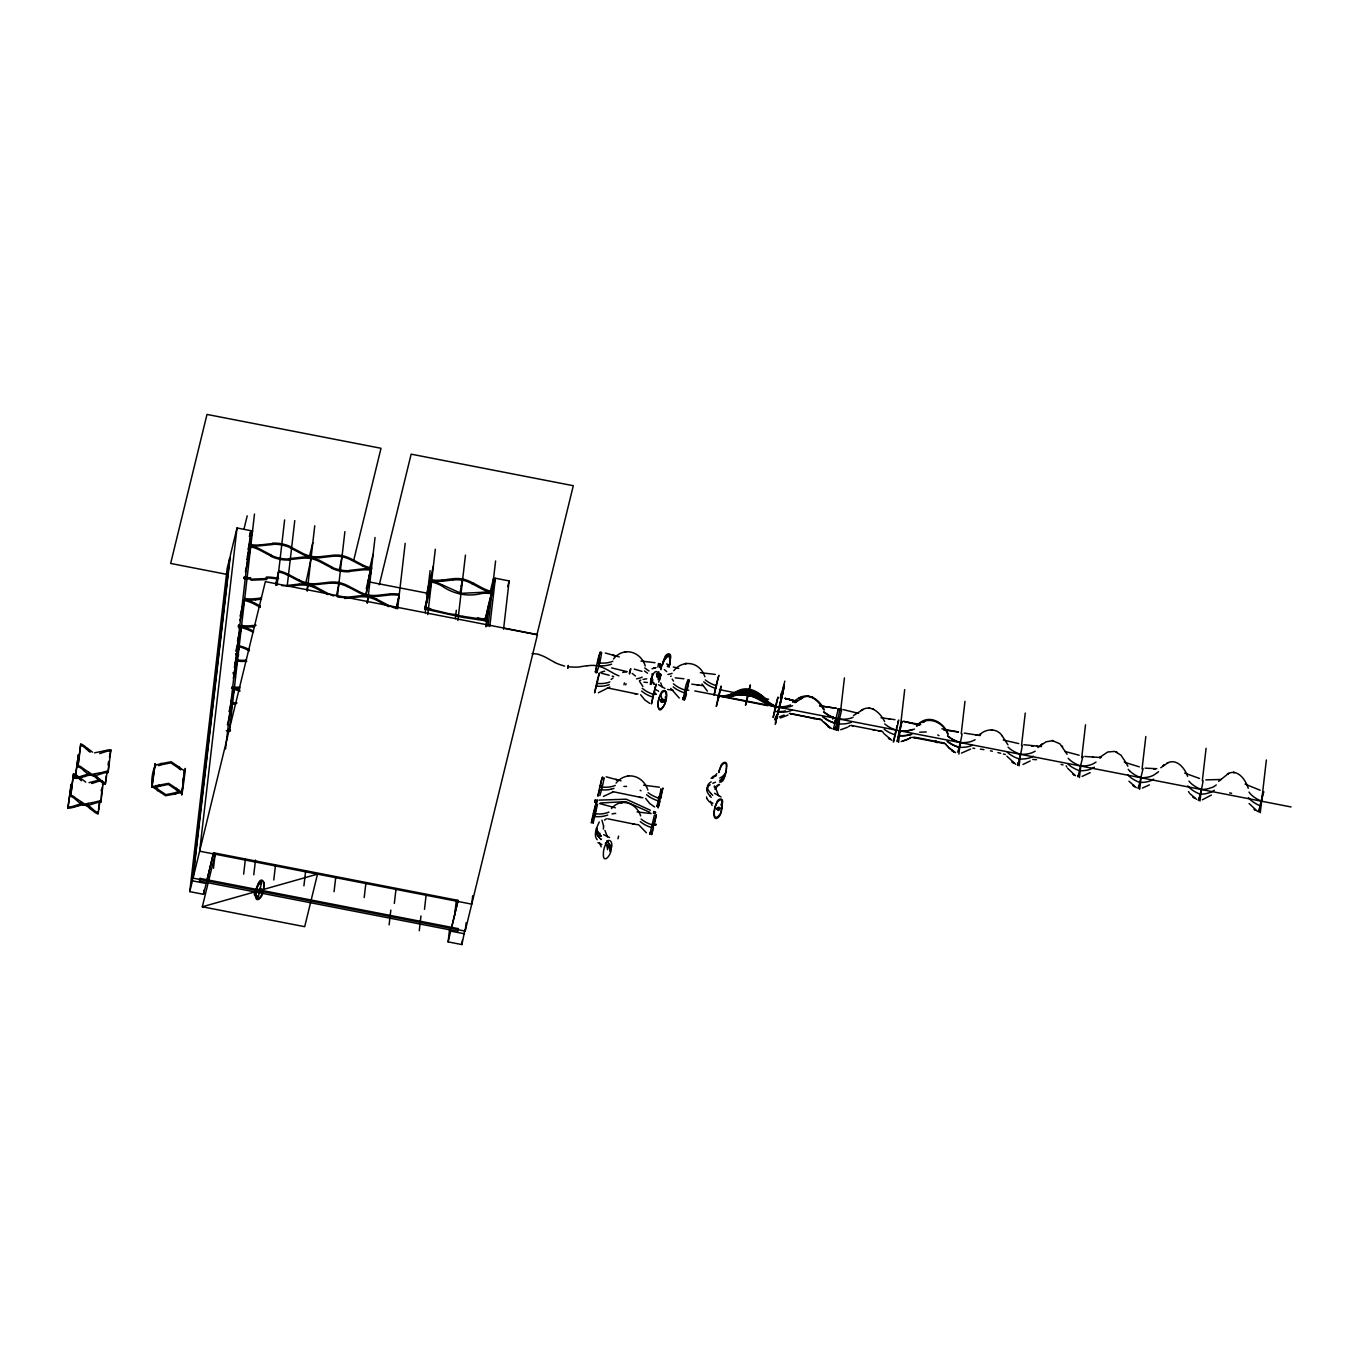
<?xml version="1.0" encoding="UTF-8"?>
<svg xmlns="http://www.w3.org/2000/svg" width="1359" height="1359" viewBox="0 0 1359 1359"><rect width="100%" height="100%" fill="white"/><g stroke="black" fill="none" stroke-linecap="round" stroke-linejoin="round"><path stroke-width="1.5" d="M650.757 681.403L650.91 680.112A16.478 10.125 13.7 0 1 652.031 677.937M651.403 678.702L651.556 677.411A16.478 10.125 13.7 0 1 652.813 675.1M706.884 789.919L707.037 788.628M707.529 787.218L707.682 785.927M567.807 668.152L568.3 665.451L567.994 666.674A41.059 25.209 13.7 0 0 578.373 667.065L586.918 665.723M594.851 802.337L595.378 799.67L594.885 802.371M595.225 814.67L595.548 813.311M596.567 802.676L597.094 800.009M597.128 800.077L596.635 802.608M601.748 787.914L602.156 786.131M653.475 813.395L653.9 811.425L653.509 813.395M959.59 744.63L960.184 741.708M718.775 696.369C717.756 700.666 719.777 692.054 718.69 695.995L767.801 705.678M719.081 694.653L718.86 695.978A44.983 27.622 13.7 0 0 729.681 696.504C743.203 692.784 757.167 696.08 768.531 703.996M747.552 696.793L748.197 693.888L747.569 696.742L747.875 695.74M775.649 707.376C774.63 710.961 776.159 704.998 775.717 706.799M748.028 694.976L748.18 693.922L747.977 695.383M748.113 694.5L748.265 693.566L748.062 694.806M263.595 887.053C265.956 880.292 259.467 878.95 257.853 885.338A33.975 26.721 6.6 0 0 255.662 894.324M665.961 697.456C668.798 690.508 662.462 687.45 660.338 694.67A33.958 26.721 6.6 0 0 658.147 703.639C657.518 715.038 666.454 705.219 665.74 699.002A22.542 13.845 13.7 0 0 665.247 696.929M666.216 694.245C668.509 699.783 658.724 719.081 658.028 704.726A33.958 26.721 6.6 0 1 658.622 700.14A33.958 26.721 6.6 0 1 660.219 695.74C660.78 693.09 665.757 688.35 666.046 693.668M670.463 657.62L670.072 661.901A39.462 31.053 6.6 0 1 669.07 667.235M722.088 805.972L722.342 802.761M726.318 769.347L726.589 766.136M101.262 790.972L101.262 789.8M101.076 798.82L100.855 802.405L103.301 782.461M182.412 787.744C179.167 816.283 188.408 750.627 184.161 773.271M101.195 797.121L102.214 787.048M775.853 706L775.581 706.867M833.407 729.222L838.299 708.837L841.748 709.5L836.855 729.902L833.39 729.137L833.577 727.999M1143.106 768.447L1138.247 788.543L1138.604 786.351M718.605 696.386L718.52 697.609L718.673 695.961M775.36 707.75L775.87 705.525L775.615 706.731M108.992 761.278L108.091 772.676L110.843 750.066L109.467 757.32M182.802 783.039L183.431 777.654M108.414 762.195L108.108 764.879M775.259 708.464L775.411 707.716M598.979 655.633C606.726 638.645 593.187 690.797 596.431 666.182M596.975 672.399L597.314 670.463M656.057 694.364L654.342 694.041L654.681 692.088M673.215 686.907L675.576 688.673A22.593 13.879 13.7 0 0 684.375 692.767L686.329 693.158C686.873 695.774 683.05 703.503 683.101 697.626M684.477 699.902L685.344 695.468M98.409 811.034L98.086 813.718L100.056 800.689M98.561 809.675L99.496 801.606M106.274 775.921L105.339 784.007L107.31 770.978M189.767 891.623L227.174 568.402L229.807 557.615L192.4 880.836L189.767 891.623L203.544 894.307L206.177 883.52L192.4 880.836M193.063 878.135L265.345 581.635L537.468 634.585L465.169 931.102L193.063 878.135L230.452 554.931L237.027 527.971L250.803 530.656L225.543 748.928M237.027 527.971L199.637 851.193L471.743 904.143L472.711 895.751M203.544 894.307L204.037 890.111M213.533 852.789L206.84 880.819L213.533 852.789L458.085 900.388L451.392 928.418L458.085 900.388M213.499 868.265L215.215 853.503M229.365 731.21L254.49 514.059M243.652 874.126L245.35 859.364M277.066 585.27L284.626 519.919M253.776 874.805L255.492 860.043M287.208 585.95L294.767 520.599M273.788 879.986L275.486 865.241M307.202 591.148L314.761 525.78M303.923 885.864L305.622 871.102M337.593 594.902L344.897 531.641M334.059 891.725L335.775 876.963M367.474 602.869L375.05 537.518M364.195 897.586L365.911 882.823M397.626 608.73L405.186 543.379M431.822 579.563A47.463 2.854 -79 0 0 425.214 606.624L424.942 609.053L453.872 615.423A13.607 8.358 13.7 0 1 456.131 615.848L456.641 616.001M389.116 924.85L390.831 910.088M425.231 612.807L430.107 570.627M394.331 903.446L396.047 888.701M427.762 614.608L435.322 549.24M419.268 930.711L420.967 915.949M455.367 618.668L456.335 610.242M424.484 909.324L426.182 894.562M457.898 620.468L465.457 555.101M464.999 929.59L461.89 944.573L448.113 941.889L449.557 929.301M492.094 591.301A47.463 2.854 -79 0 0 485.503 618.362L485.231 620.774L462.417 617.275A45.391 27.876 13.7 0 1 461.465 617.088L457.185 616.137M485.944 626.788L488.136 607.898M486.369 626.193L488.781 605.197M454.619 915.185L456.318 900.422M488.034 626.329L495.593 560.978M489.784 626.516L495.356 578.238L509.132 580.922L503.56 629.2M461.89 944.573L462.366 940.377M465.169 931.102L466.137 922.693M612.858 661.204L612.45 661.374A30.476 18.72 13.7 0 1 610.633 662.02L609.07 662.445A22.542 13.845 13.7 0 1 599.489 662.971L597.756 662.631L600.049 652.184M657.909 667.133L658.469 663.77M658.028 679.551L659.879 673.486M659.625 667.473L660.287 663.871L659.811 665.315M659.761 679.891L660.865 674.489L657.62 675.321A27.231 16.733 13.7 0 0 656.975 675.95M664.959 702.79L665.095 701.703A22.542 13.845 13.7 0 0 664.534 699.46M669.036 666.573A22.542 13.845 13.7 0 0 669.206 666.148L669.324 665.078M665.621 700.089L665.74 699.002M669.987 662.377L669.206 666.148M684.698 692.495C685.836 680.638 691.34 673.249 686.991 690.474L685.038 690.066A22.593 13.879 13.7 0 1 676.238 685.972L673.418 683.815M720.916 804.307A22.542 13.845 13.7 0 1 721.867 807.535L721.748 808.605L722.207 804.902M726.114 770.893C725.162 774.188 724.16 783.141 719.523 782.037M775.751 723.022L776.414 717.399M776.906 718.299L777.348 714.562M778.061 713.577L778.486 709.84M779.2 708.871L779.641 705.117M780.355 704.149L781.442 694.789M781.51 699.426L782.597 690.083M782.665 694.721L783.735 685.361M838.316 730.649L839.726 718.469M840.677 710.349L844.432 677.886M898.605 742.371L904.703 689.608M958.876 754.109L960.286 741.929M961.221 733.809L964.975 701.346M1019.148 765.83L1020.558 753.667M1021.509 745.547L1025.264 713.067M1079.437 777.569L1080.847 765.389M1081.781 757.269L1085.535 724.806M1139.708 789.29L1141.118 777.127M1142.053 769.007L1145.824 736.527M1199.98 801.029L1201.39 788.849M1202.341 780.729L1206.096 748.265M1260.269 812.75L1266.367 759.987M839.624 718.248L838.962 721.119L839.403 719.574M653.832 825.491L654.053 824.233M714.426 786.114L714.29 787.235M599.268 821.974C596.941 826.867 593.051 835.343 597.196 839.709M610.955 848.933C614.064 842.58 608.56 835.887 605.553 844.585A33.958 26.721 6.6 0 0 603.362 853.571C602.733 864.97 611.652 855.134 610.955 848.933A22.542 13.845 13.7 0 0 607.864 842.393L606.777 841.051M670.327 659.744L669.851 663.447A22.542 13.845 13.7 0 1 667.881 666.556M726.453 768.277L725.978 771.98A22.542 13.845 13.7 0 1 721.544 777.059L719.726 778.061M718.996 695.179L718.724 695.791M652.116 825.049L652.388 824.267M836.855 729.902L837.212 727.694M839.25 718.401L838.605 721.221L838.843 719.54M837.84 718.401L837.297 720.899L837.399 719.624M658.86 797.138L658.775 797.529M102.571 784.721L102.757 783.667M599.744 795.508C599.965 796.714 605.18 775.309 603.872 778.061M658.3 806.906L658.147 807.926L659.998 801.198L658.283 800.859A22.542 13.845 13.7 0 1 649.245 796.68M660.644 797.784L660.61 797.988M833.203 717.161L832.778 719.132M655.633 825.27L655.955 824.047L655.701 824.947M688.707 690.049L688.656 690.372M957.568 752.122C957.789 753.396 962.444 734.404 961.968 733.758M1078.129 775.581L1077.976 776.821L1082.851 756.419L1082.308 757.965M600.389 786.08C600.933 782.733 599.506 789.392 600.355 786.215M775.53 717.11L775.055 720.134L776.125 715.955M593.832 812.971C594.393 809.183 593.187 816.368 593.679 812.852M568.13 666.793L567.841 668.067M593.407 821.329L593.068 823.282L597.569 804.086M650.231 832.388L649.891 834.341L654.392 815.145M656.754 805.649C655.989 811.102 662.207 785.621 660.712 789.12M899.471 731.329C900.66 726.402 898.537 736.119 899.692 731.312M776.94 715.972L776.584 718.164L778.231 712.099A22.542 13.845 13.7 0 0 787.795 711.555L789.375 711.148A30.476 18.72 13.7 0 0 791.193 710.502L792.212 710.094M835.496 727.371L835.139 729.562L836.787 723.498M1018.044 762.892C1015.886 772.252 1021.628 751.697 1022.24 745.496M1198.876 798.073C1196.718 807.433 1202.443 786.98 1203.072 780.678M658.486 805.972L659.676 800.468A33.975 2.038 -79 0 1 661.884 791.431L662.173 790.377M652.473 830.247L651.624 834.681L653.475 827.937L651.759 827.614A22.542 13.845 13.7 0 1 642.722 823.435L640.259 821.6M894.579 736.221C889.669 758.849 902.036 707.41 897.755 723.056M247.644 560.146L250.803 545.825M275.792 584.166L278.731 570.865A23.918 14.694 13.7 0 1 287.31 573.872M310.633 559.602L311.092 557.564M307.525 586.544L307.966 584.489M338.561 584.642L339.003 582.603M366.166 592.813L367.287 587.7M367.525 586.68L371.364 569.285A24.547 15.119 13.7 0 1 363.023 566.142M367.796 598.266L368.255 596.227M396.115 608.645L399.291 594.325M461.194 586.341L462.553 580.208A25.226 15.493 13.7 0 0 452.802 580.021M652.626 698.033L651.437 703.945L656.227 684.053L655.157 687.501M715.259 689.302L714.087 695.196L718.877 675.321L717.807 678.77M837.756 725.162L838.435 722.122A34.145 2.055 -79 0 1 839.183 718.877M1260.014 805.785L1258.808 812.002L1263.683 791.617L1262.562 795.236A34.145 2.055 -79 0 0 1261.882 797.903M629.608 674.03L630.729 668.628L629.642 672.076A33.958 2.038 -79 0 0 629.319 673.351M660.933 669.664L662.054 664.262L660.967 667.711A33.958 2.038 -79 0 0 660.661 668.917M594.257 817.388L594.596 815.825M685.666 694.007L686.023 692.444A33.958 2.038 -79 0 1 687.892 684.681M836.363 723.345L836.702 721.782A34.145 2.055 -79 0 1 837.076 720.168M894.918 734.743L895.258 733.181A34.145 2.055 -79 0 1 896.023 729.936M597.111 683.441L599.404 672.994L598.334 676.442A33.958 2.038 -79 0 0 597.264 680.621A33.958 2.038 -79 0 0 596.142 685.429L594.596 692.869L597.111 683.441A22.542 13.845 13.7 0 0 606.692 682.898L608.271 682.49A30.476 18.72 13.7 0 0 609.868 681.912M658.69 671.618L659.013 677.462A22.542 13.845 13.7 0 0 659.828 677.462M775.938 706.714L778.011 697.099L776.906 700.717A34.145 2.055 -79 0 0 774.715 709.721L773.135 717.501L775.938 706.714A24.547 15.068 13.7 0 0 786.046 706.272L787.71 705.882A32.548 19.977 13.7 0 0 789.426 705.338L790.53 704.93M837.925 718.792L840.015 709.16L839.692 709.976M624.444 682.881L623.968 684.834M626.057 683.628L625.752 684.885M243.924 529.314L247.202 515.842M249.393 536.431L250.803 530.656M248.068 549.308L252.536 530.995M240.492 616.323L241.528 612.111M242.14 609.596L244.603 599.489A28.947 17.786 13.7 0 1 255.135 603.277L260.384 606.08M237.978 640.955L239.014 636.522M239.235 635.689L241.494 626.414A28.947 17.786 13.7 0 1 251.993 630.44L253.589 631.255M235.022 663.141L239.235 645.814A26.959 16.563 13.7 0 1 249.343 649.602M233.272 678.226L237.502 660.899M231.03 701.94L234.309 688.469M227.395 724.721L232.559 703.554M202.321 906.776L317.496 874.126L304.688 926.685L202.321 906.776L215.13 854.199M309.325 556.969L312.808 542.717M260.028 882.161A51.115 31.393 13.7 0 1 260.096 882.806C258.159 886.306 249.224 896.091 258.261 897.178L261.489 883.061A53.392 32.786 13.7 0 0 261.404 882.399M353.646 560.571L381.013 448.283L206.993 414.427L170.656 563.441L226.596 574.33M369.614 568.708L373.079 554.455M367.643 584.472L371.398 569.081A24.547 15.034 13.7 0 0 362.717 568.911L349.382 570.389M379.297 584.795L411.148 454.161L573.294 485.707L536.958 634.721L503.696 628.249M426.403 594.681L433.368 566.176M431.669 580.803L425.078 607.966L447.4 613.334A33.669 20.674 13.7 0 0 452.938 614.285L454.059 614.387A8.528 5.232 13.7 0 1 456.199 614.778L457.287 615.117M490.157 592.167L493.64 577.915M495.356 578.238L485.35 619.704L462.807 616.323M507.722 586.697L509.132 580.922M448.113 941.889L450.729 931.102L464.506 933.786M617.954 838.792L618.6 836.108M659.098 677.394L659.761 674.71M721.867 807.535C722.58 813.735 713.645 823.571 714.273 812.172A33.958 26.721 6.6 0 1 716.482 803.118C717.603 797.971 724.279 796.986 722.224 803.848M780.593 697.677L781.68 692.75L780.27 697.88M780.949 696.997L784.822 681.114M775.411 722.784L784.381 684.885M775.225 724.398L784.041 687.841M684.613 692.835L682.762 699.562M596.499 667.728L595.293 672.076M720.066 689.659L721.187 686.04L720.202 690.95A49.536 2.99 -79 0 1 716.957 704.268L716.295 706.442L717.875 698.662A34.145 2.055 -79 0 1 720.083 689.574M746.584 701.669L745.513 705.287L746.448 700.378A49.536 2.99 -79 0 1 749.709 687.059L750.355 684.902L748.775 692.682A34.145 2.055 -79 0 1 746.567 701.754M658.062 677.597L659.149 674.149M659.794 677.937L660.865 674.489M688.198 683.475L689.285 680.027M95.453 773.934L94.383 775.564A9.207 7.237 6.6 0 1 92.922 775.564L90.56 775.14A9.207 7.237 6.6 0 1 89.218 774.596L88.471 772.167M88.267 803.424L87.146 805.275A9.207 7.237 6.6 0 1 85.685 805.292L83.324 804.851A9.207 7.237 6.6 0 1 81.965 804.307L81.234 802.048M155.792 785.434L155.724 787.184A20.708 16.291 6.6 0 0 159.784 786.114M246.964 559.517L248.629 553.555M248.986 552.23L250.837 545.605A24.547 15 13.5 0 0 259.433 545.859L272.819 544.5M310.752 558.668L311.109 557.343A24.547 15 13.5 0 0 319.705 557.598M307.627 585.593L308 584.285A24.547 15 13.5 0 0 316.596 584.523L329.982 583.164M367.626 582.552L371.398 569.081M367.898 597.331L368.272 596.006A24.547 15 13.5 0 0 376.868 596.261M654.375 694.041L654.766 692.835M780.915 699.324L781.459 697.779L779.386 707.393A22.542 13.845 13.7 0 0 788.95 706.833L790.53 706.425A30.476 18.72 13.7 0 0 792.348 705.78L792.552 705.712M837.739 710.383L838.248 708.837M662.428 789.443L662.903 787.999L660.661 798.497L658.928 798.158A22.542 13.845 13.7 0 1 649.908 793.996L648.107 792.688M716.346 804.273C716.906 801.623 721.884 796.884 722.173 802.184M711.08 778.435L713.169 776.363L716.431 775.666M714.8 789.154L719.081 784.33M716.839 773.679L712.626 778.418M1218.615 781.391L1228.587 773.407L1227.534 773.883M1211.345 795.083L1202.324 799.788M1160.773 767.733L1167.925 762.807M1099.482 757.558L1107.755 751.986L1114.788 751.408L1120.954 755.179L1126.033 762.739L1139.284 766.85M1037.953 747.484L1045.971 741.844L1053.293 740.553M1216.271 784.941L1214.487 786.232A22.627 13.896 13.7 0 1 1212.534 787.303L1207.862 788.798A27.282 16.75 13.7 0 1 1201.322 789.494A26.025 15.985 13.7 0 1 1193.44 785.298L1191.996 784.194A21.523 13.216 13.7 0 1 1189.737 782.037L1188.921 781.085M1163.797 765.185L1163.015 765.797L1163.984 765.049M978.82 735.355L980.807 733.877L979.941 734.506C986.294 728.322 997.506 728.033 1002.398 736.221M1157.341 772.608L1158.547 771.708M1156.849 772.999L1153.927 774.987A21.523 13.216 13.7 0 1 1151.294 776.21L1149.646 776.719A26.025 15.985 13.7 0 1 1141.033 777.756A24.938 15.306 13.7 0 1 1131.588 772.625L1129.975 771.199M1041.283 744.732L1042.166 744.086L1041.13 744.851M609.851 686.974L598.402 692.75M611.465 808.503C621.012 797.257 636.437 802.999 640.667 815.91M1214.3 790.275L1213.213 791.023A22.627 13.896 13.7 0 1 1211.396 792.025L1206.826 793.486A27.282 16.75 13.7 0 1 1200.167 794.217A26.025 15.985 13.7 0 1 1192.285 790.021L1190.841 788.916A21.523 13.216 13.7 0 1 1188.581 786.759L1187.851 785.91M918.701 724.109L917.495 724.976C928.061 713.458 943.435 721.595 948.208 734.234M613.453 658.979C623.628 646.289 640.752 651.471 645.27 666.012M611.091 679.449L612.994 678.09M673.741 670.717C683.356 658.877 700.276 662.19 704.862 676.765M616.069 783.107C626.227 770.57 643.249 775.377 647.886 790.14M795.066 702.552L802.676 697.813L800.927 698.679C810.61 691.901 820.343 701.431 824.369 709.874M1090.173 772.659L1082.104 776.397M853.452 715.581L862.948 709.551L861.215 710.4C870.881 703.622 880.615 713.152 884.641 721.612M970.564 749.064L961.492 753.107M1030.173 760.989L1022.953 764.488M612.909 792.042L603.396 796.408M604.5 820.072L606.386 818.798M1096.034 762.11L1093.366 763.707A21.268 13.063 13.7 0 1 1090.971 764.709L1089.205 765.219A25.362 15.578 13.7 0 1 1080.762 766.034M784.992 698.288L795.779 701.125L792.552 701.991L798.565 698.288M848.322 726.759L850.19 725.519M918.429 724.891L916.561 726.114C926.872 715.242 942.45 721.136 947.631 733.86M1153.655 779.166L1152.67 779.76A21.523 13.216 13.7 0 1 1150.139 780.932L1148.389 781.476A26.025 15.985 13.7 0 1 1139.895 782.478A24.938 15.306 13.7 0 1 1130.433 777.348L1128.819 775.904M1142.409 788.05L1149.425 784.89M909.273 738.311L910.564 737.461M1094.386 767.172L1092.109 768.481A21.268 13.063 13.7 0 1 1089.816 769.432L1088.066 769.924A25.362 15.578 13.7 0 1 1079.607 770.74A24.513 15.051 13.7 0 1 1070.145 765.847L1069.431 765.27A21.659 13.301 13.7 0 1 1068.378 764.353L1067.885 763.877M909.256 738.6L911.226 737.393M788.033 715.021L780.389 718.011M1035.218 751.17L1032.687 752.461A21.014 12.91 13.7 0 1 1030.886 753.141L1030.768 753.175A24.445 15.017 13.7 0 1 1020.49 754.279A24.275 14.915 13.7 0 1 1011.028 749.624L1010.179 749.013A21.591 13.25 13.7 0 1 1009.533 748.486L1008.055 747.144M847.269 727.354L840.66 729.749M907.965 739.058L902.699 741.131M1033.435 756.233L1031.413 757.235A21.014 12.91 13.7 0 1 1029.731 757.863A24.445 15.017 13.7 0 1 1019.335 759.001A24.275 14.915 13.7 0 1 1009.873 754.347L1009.142 753.803A21.591 13.25 13.7 0 1 1008.395 753.209L1007.189 752.139M719.54 784.704L716.94 785.519M975.099 739.772L971.991 741.182A21.217 13.029 13.7 0 1 970.921 741.538L970.445 741.674A24.241 14.881 13.7 0 1 960.201 742.558A24.547 15.068 13.7 0 1 950.654 738.311L947.529 736.034M719.658 780.474L720.899 779.76A22.542 13.845 13.7 0 0 725.332 774.681L725.451 773.594L720.729 781.493M784.143 715.055L779.183 716.974M908.152 739.194L901.153 741.521M735.831 692.122C747.943 683.832 760.649 692.937 768.701 702.195A23.782 14.592 13.7 0 0 770.417 703.401A40.43 24.819 13.7 0 0 776.448 706.697A39.173 24.054 13.7 0 1 770.349 703.69A23.816 14.626 13.7 0 1 768.684 702.501C759.086 690.321 743.203 686.278 729.851 694.942M734.556 692.733L729.885 694.636M800.536 697.405L798.684 698.237C808.843 691.595 819.001 701.074 823.639 709.721M1227.721 773.798C1237.845 768.413 1245.625 779.913 1248.258 788.305M1166.888 763.265C1176.486 757.761 1184.793 768.09 1187.596 776.346M712.796 783.277L715.497 782.189M972.008 745.428L970.853 745.887A21.217 13.029 13.7 0 1 969.765 746.261L969.409 746.363A24.241 14.881 13.7 0 1 959.063 747.28A24.547 15.068 13.7 0 1 949.499 743.016M657.077 674.574L659.778 673.52M642.212 677.139L641.397 677.478A30.476 18.72 13.7 0 1 639.596 678.124L638.135 678.515A22.593 13.862 13.7 0 1 636.556 678.821M608.951 812.087L608.543 812.24A30.476 18.72 13.7 0 1 606.726 812.886L605.265 813.294A22.542 13.845 13.7 0 1 595.582 813.854L593.849 813.514L596.142 803.067L595.072 806.516A33.975 2.038 -79 0 0 594.002 810.694A33.975 2.038 -79 0 0 592.881 815.502L591.335 822.942L593.203 816.215L594.919 816.555A22.542 13.845 13.7 0 0 604.483 815.995L606.063 815.587A30.476 18.72 13.7 0 0 607.677 815.026M853.027 717.348L852.62 717.518A30.476 18.72 13.7 0 1 850.802 718.164L849.239 718.588A22.542 13.845 13.7 0 1 839.658 719.115M615.27 785.417L615.066 785.502A30.476 18.72 13.7 0 1 613.249 786.148L611.788 786.538A22.542 13.845 13.7 0 1 602.105 787.099C597.654 788.152 605.214 770.128 601.595 779.76A33.975 2.038 -79 0 0 600.525 783.939A33.975 2.038 -79 0 0 599.404 788.747L597.858 796.204L599.727 789.46L601.442 789.8A22.542 13.845 13.7 0 0 611.006 789.239M604.653 671.142L600.78 672.28M652.014 668.815L655.989 667.558M914.522 729.07L913.435 729.46A32.548 19.977 13.7 0 1 911.719 730.004L910.173 730.395A24.547 15.068 13.7 0 1 899.93 730.853L897.144 741.623L898.707 733.843A34.145 2.055 -79 0 1 899.845 729.036A34.145 2.055 -79 0 1 900.898 724.857L902.019 721.238L899.93 730.853A24.241 14.898 13.7 0 0 910.105 730.174L912.484 729.46M82.797 775.751L79.96 776.668A15.985 12.571 6.6 0 1 79.026 776.906L77.582 777.127A6.795 5.351 6.6 0 1 76.291 777.161M82.559 775.836L85.855 774.766A18.805 14.796 6.6 0 1 86.942 774.511L88.097 774.29M103.845 751L94.535 752.818M82.203 777.195L84.632 776.363M101.347 772.558L91.97 774.341L84.156 769.211M96.591 780.712L89.048 782.648M161.687 763.571L171.132 761.787L178.878 766.918M74.966 806.906L77.395 806.074M94.094 802.269L84.734 804.069L76.902 798.922M159.19 785.128L168.635 783.328L176.381 788.458M159.801 786.148L168.38 784.415L175.362 789.171A20.691 16.291 6.6 0 0 178.556 791.651L179.626 792.195A9.207 7.254 6.6 0 0 180.832 792.671L182.021 792.993L184.178 771.385M175.056 793.945L165.611 795.728L157.865 790.598M910.513 734.455L909.086 734.862A24.241 14.898 13.7 0 1 898.775 735.559A24.547 15.068 13.7 0 0 908.882 735.117L910.564 734.726A32.548 19.977 13.7 0 0 911.838 734.336M625.089 651.946L626.057 651.674L624.987 651.963M622.728 672.416L626.635 671.771M685.361 663.668L686.346 663.396L685.259 663.702M729.8 695.23C743.237 687.535 758.679 691.493 768.65 702.79M611.142 789.239L612.586 788.832A30.476 18.72 13.7 0 0 613.996 788.356M785.366 710.893L784.907 710.995A24.547 15.068 13.7 0 1 774.783 711.437M99.785 781.017L99.886 780.983A15.985 12.571 6.6 0 0 98.85 781.238L93.091 783.107A18.805 14.796 6.6 0 1 91.851 783.413L91.563 783.463M643.062 679.415L646.731 678.804M612.043 813.888L615.678 813.345M95.606 775.428L96.608 775.242A18.805 14.796 6.6 0 0 97.695 774.97L103.59 773.067A15.985 12.571 6.6 0 1 104.524 772.846L106.036 772.608M80.861 804.018L79.705 804.222A18.805 14.796 6.6 0 0 78.601 804.494L72.706 806.38A15.985 12.571 6.6 0 1 71.772 806.617L70.379 806.838A6.795 5.351 6.6 0 1 69.037 806.889M88.199 805.157L89.354 804.953A18.805 14.796 6.6 0 0 90.458 804.681L96.353 802.795A15.985 12.571 6.6 0 1 97.287 802.557L98.68 802.337A6.795 5.351 6.6 0 1 100.039 802.184M446.907 579.478L452.122 578.815A26.993 16.58 13.7 0 1 462.672 578.951M447.621 580.582L452.751 579.936M261.523 599.132L255.577 599.863M261.472 597.926L255.288 598.707M446.262 579.563L442.354 580.038M446.975 580.667L442.643 581.176M256.087 625.174L252.179 625.65M737.614 695.044L729.036 696.301M729.681 696.131L738.82 694.483A29.864 18.347 13.7 0 1 744.528 693.973L748.452 694.245A14.626 8.986 13.7 0 1 751.051 694.738L756.063 696.521A31.699 19.468 13.7 0 1 760.208 698.662L768.565 703.69A41.534 25.515 13.7 0 0 776.482 707.02A44.983 27.622 13.7 0 1 768.481 704.064M1221.248 779.488L1205.841 779.879M254.812 626.533L252.468 626.788M288.244 586.409L298.929 585.117A25.26 15.51 13.7 0 1 307.847 585.457A25.26 15.51 13.7 0 1 316.443 588.566L327.944 594.613M919.72 732.195L926.277 731.974M319.807 557.751L333.091 556.239A24.343 14.864 13.7 0 1 342.009 556.731A24.343 14.898 13.7 0 1 350.571 559.721L363.006 566.159M376.953 596.414L390.254 594.902A24.343 14.864 13.7 0 1 399.155 595.395A50.606 3.041 -79 0 1 396.641 607.813M299.286 584.081L286.002 585.593A24.343 15.017 13.8 0 1 282.111 585.695M272.938 543.481L259.875 544.976M302.055 558.192L288.991 559.687M349.263 571.409L362.326 569.914A25.26 15.51 13.7 0 1 371.245 570.253A50.606 3.041 -79 0 1 366.166 594.223M317.038 583.64L330.101 582.145A23.918 14.694 13.7 0 1 339.02 582.518A23.918 14.694 13.7 0 1 347.598 585.61L359.778 591.963A25.26 15.51 13.7 0 0 368.374 595.038A25.26 15.51 13.7 0 0 377.292 595.344L390.373 593.883M289.11 558.651L302.411 557.139A24.547 15.034 13.7 0 1 311.092 557.445A24.547 15.153 13.5 0 1 319.552 560.401L331.851 566.975M623.917 786.453L626.55 786.385M1100.739 757.524L1084.805 756.47M1156.781 768.718L1145.093 768.158M250.922 580.208L266.755 579.563M251.041 579.172L266.874 578.509M1041.504 746.55L1023.837 744.732M600.355 802.999L625.786 801.623L649.857 812.291M992.376 729.834L991.374 729.8L992.41 729.851M808.724 696.437L809.692 696.487M868.945 708.158L869.93 708.209M1037.664 746.397L1036.798 746.329M1036.526 759.681L1032.789 759.46M598.911 800.128L626.244 799.211L650.349 810.236M155.572 765.746C153.057 767.682 149.932 784.364 153.193 787.303A9.207 7.237 6.6 0 0 154.518 787.303L155.656 787.439A20.708 16.291 6.6 0 1 158.85 789.919L165.883 794.658L174.445 792.926A20.691 16.291 6.6 0 1 178.505 791.855L178.895 789.936M1233.428 772.439L1234.482 772.507L1233.343 772.422M1093.434 757.354L1092.517 757.269M1052.07 740.451L1059.884 743.815L1067.121 754.245M980.162 735.542L964.211 733.096M647.394 682.507L643.945 682.184M675.27 677.818L683.951 678.787M881.023 717.756L894.969 719.675M972.891 748.197L974.658 748.401M888.871 718.86L889.737 718.962M698.798 685.089L691.782 684.138M636.148 693.837L607.575 687.926M612.552 791.584L641.142 797.495M634.619 824.233L607.694 818.781M697.099 684.868L703.401 685.7M667.558 689.472L673.045 690.202M634.449 693.617L638 694.075M639.443 797.274L642.977 797.733M632.92 824.03L638.271 824.726M1032.483 745.887L1031.498 745.734L1033.299 745.989M903.344 721.34L920.722 724.67M641.006 661.069L654.987 662.699M643.622 785.196L659.421 787.184M637.099 811.952L651.097 813.565M980.383 749.115L983.933 749.641M657.077 674.2L659.811 674.794M853.01 725.842L851.363 725.468L882.008 731.414M715.276 674.421L700.327 672.654M814.568 718.571L812.869 718.316L819.919 719.404L818.237 719.132M821.006 719.557L789.375 713.339M430.735 608.764L425.095 607.762M878.526 730.87L882.059 731.431M873.208 730.055L874.924 730.327M657.416 674.251L658.894 674.557M813.463 718.367L790.123 713.611M958.469 732.042L943.622 729.902M819.154 719.251L821.04 719.574M945.049 743.713L912.365 737.342M819.63 705.78L836.38 708.311L819.8 705.831M657.06 677.003L658.181 677.241L657.246 677.037M914.046 737.173L922.455 738.701M843.531 709.687L858.548 713.373M903.905 721.442L919.092 725.128M923.559 738.905L943.401 742.88M606.182 776.821L621.046 780.847M599.659 803.577L615.355 807.79M627.026 671.652L611.601 667.898M601.171 673.164L609.172 675.253M368.595 581.805L429.019 593.56M658.605 663.583L660.321 663.922M599.998 652.558L601.731 652.881M658.554 663.939L660.287 664.279M1003.299 740.043L1018.74 743.594M838.265 709.126L841.714 709.789M656.312 674.03L658.045 674.37C657.671 668.458 652.422 673.13 652.235 676.612A39.462 31.053 6.6 0 0 650.315 684.443M659.098 674.523L660.814 674.845M687.518 680.044L689.234 680.383M719.489 689.676L768.565 699.222M1229.674 792.909L1231.628 793.333M694.806 690.933L1291.05 806.957M595.293 671.72L597.009 672.059M822.671 716.856L825.491 718.894A24.547 15.068 13.7 0 0 835.055 723.175L838.503 723.837A22.542 13.845 13.7 0 0 848.084 723.294L849.664 722.869A30.476 18.72 13.7 0 0 851.261 722.308M654.375 693.685L656.108 694.024M682.796 699.206L684.511 699.545M833.441 728.713L836.889 729.392M260.181 883.435L261.557 883.707M958.333 731.923L944.42 729.392M795.966 701.193L785.247 698.509M482.989 618.991L485.367 619.483M484.551 618.209L485.503 618.413M482.292 618.855L477.536 617.784M942.263 742.643L944.556 743.135M990.456 750.814L992.342 751.238M619.279 656.907L605.299 653.016M792.654 714.104L791.091 713.73M662.02 700.819C667.15 699.97 658.503 697.286 662.02 700.819A41.059 25.209 13.7 0 0 660.814 695.213M914.131 737.75L915.779 738.141M634.262 669.121L641.975 671.346M678.719 668.441L673.3 666.963M941.923 728.781L943.129 729.087M794.336 700.768L795.779 701.125M997.897 752.58L1000.649 753.277M658.452 684.766L664.925 688.418M714.579 793.299L721.051 796.935M603.668 834.698L609.528 837.501M1079.131 755.247L1064.776 751.408M1003.452 754.007L1005.303 754.5M612.179 676.17L613.656 676.578M749.726 695.621L750.932 695.978M599.03 666.301L600.236 666.657A27.231 16.733 13.7 0 1 607.065 669.664L615.015 674.115A41.059 25.209 13.7 0 0 618.957 675.865M538.759 654.562L539.948 654.919A27.231 16.733 13.7 0 1 546.777 657.943L554.727 662.394M601.918 844.551L597.994 842.699M712.914 803.22L709.194 801.691L706.901 798.684M1061.039 764.336L1062.993 764.947M1199.555 778.469L1184.674 773.101M1260.184 790.242L1245.116 784.126M1126.152 762.824L1124.233 762.093M85.736 782.088L79.4 777.365M810.898 696.861L811.867 697.286M872.801 708.905L873.718 709.313M812.512 697.167L813.446 697.592M92.497 752.156L86.653 747.654M290.35 547.915L302.717 554.421A24.547 15.119 13.7 0 0 311.092 557.462M347.513 586.578L359.88 593.085A24.547 15.119 13.7 0 0 368.255 596.125A24.547 15.153 13.5 0 1 376.715 599.064M287.242 574.857L299.609 581.363A24.547 15.119 13.7 0 0 307.966 584.387A24.547 15.034 13.7 0 0 299.32 584.115M271.579 555.236L259.212 548.73A24.547 15.153 13.5 0 0 250.871 545.605M937.71 734.964L938.967 735.576M1116.317 751.935L1117.353 752.427M290.469 546.896L302.615 553.3A25.26 15.51 13.7 0 0 311.211 556.375A25.26 15.51 13.7 0 0 320.129 556.68L333.21 555.219A23.918 14.694 13.7 0 1 342.128 555.576A23.918 14.694 13.7 0 1 350.707 558.668L362.887 565.038A25.26 15.51 13.7 0 0 371.5 568.096M331.732 567.994L319.586 561.607A25.26 15.51 13.7 0 0 310.99 558.532M388.895 606.658L386.686 605.553M271.46 556.273L259.314 549.868A25.26 15.51 13.7 0 0 250.719 546.794M287.361 573.838L299.49 580.242M376.647 599.132L389.014 605.638A24.343 15.034 13.7 0 0 395.86 608.254M442.219 584.829L461.041 593.339L480.984 592.371A28.947 17.786 13.7 0 1 491.924 592.609A28.947 17.786 13.7 0 1 481.409 588.736L472.015 583.691M955.496 752.665L948.718 747.756M831.504 728.543L823.214 721.901M472.847 582.858L482.207 587.886A27.316 16.767 13.7 0 0 492.043 591.59M248.578 650.366L249.461 650.842M386.466 605.451L376.749 600.27A25.26 15.51 13.7 0 0 368.153 597.196A25.26 15.51 13.7 0 0 359.235 596.89L346.154 598.351A23.918 14.694 13.7 0 1 344.456 598.419M75.102 775.683L76.376 776.465M891.878 740.298L884.131 733.775M640.174 790.275L641.04 790.751M253.335 632.394L251.194 631.272A27.316 16.767 13.7 0 0 241.375 627.586M649.653 703.316L644.778 699.919L640.633 694.755M654.647 806.974L649.772 803.577L645.627 798.413M260.367 607.388L254.337 604.126A27.316 16.767 13.7 0 0 244.518 600.423A47.463 2.854 -79 0 1 239.914 620.35M1015.768 764.319L1006.866 756.182M1257.585 811.459L1249.108 803.492M954.782 752.291L949.109 747.96M1075.479 775.717L1067.647 768.294M768.599 703.401L759.681 697.49A32.089 19.706 13.7 0 0 757.982 696.504L751.187 693.668A12.758 7.831 13.7 0 0 748.571 693.175L742.693 693.124A30.051 18.448 13.7 0 0 739.585 693.583L729.715 695.825A39.377 24.19 13.7 0 1 718.741 696.063A37.423 22.984 13.7 0 0 730.004 694.772M1136.294 787.693L1128.938 781.204M95.385 775.717L96.336 776.329A18.805 14.796 6.6 0 1 97.219 776.991L99.632 779.098M88.097 774.001L87.265 773.458A18.805 14.796 6.6 0 1 86.347 772.761L84.377 771.063M88.148 805.428L89.099 806.04A18.805 14.796 6.6 0 1 89.966 806.702L94.434 810.61A15.985 12.571 6.6 0 0 95.181 811.17L96.438 811.952A6.795 5.351 6.6 0 0 97.542 812.427M80.861 803.713L80.028 803.169A18.805 14.796 6.6 0 1 79.094 802.473L74.626 798.565A15.985 12.571 6.6 0 0 73.879 798.005L72.622 797.24A6.795 5.351 6.6 0 0 71.534 796.646M1196.566 799.364L1189.94 793.656M949.38 742.965L947.07 741.301M768.616 703.096C760.819 697.303 752.037 689.76 741.504 692.394A31.444 19.298 13.7 0 0 739.67 692.767L729.766 695.536A37.44 22.984 13.7 0 1 718.724 696.046A41.059 25.209 13.7 0 0 729.07 696.386M90.17 752.173L89.711 751.867A18.805 14.796 6.6 0 1 89.048 751.374M632.207 673.401L635.451 676.052M827.07 714.222L824.267 712.065M649.143 796.629L647.733 795.61M829.89 727.66L823.86 722.054M679.262 698.033L670.7 688.418M646.408 832.795L639.104 825.168M664.364 669.596L666.708 671.618M647.445 795.389L646.595 794.692M102.503 780.745A6.795 5.351 6.6 0 0 101.517 780.762L101.687 780.898A15.985 12.571 6.6 0 0 102.435 781.459L103.692 782.223A6.795 5.351 6.6 0 0 104.796 782.716M705.015 682.914L706.901 684.307A22.542 13.845 13.7 0 0 715.938 688.469M884.216 729.205L886.306 730.734A22.542 13.845 13.7 0 0 895.343 734.896M644.54 671.04L646.629 672.569A22.542 13.845 13.7 0 0 647.547 673.147M81.37 780.762L78.193 777.926M823.52 711.912L826.646 714.188A24.547 15.068 13.7 0 0 836.21 718.452A22.542 13.845 13.7 0 1 827.189 714.273M947.58 741.368L949.482 742.778A24.241 14.898 13.7 0 0 959.063 747.297M101.415 780.678L99.717 779.183M705.287 679.908L707.563 681.606A22.542 13.845 13.7 0 0 716.601 685.768M641.108 819.069L643.368 820.751A22.542 13.845 13.7 0 0 652.405 824.913L654.138 825.253L656.414 814.805L655.344 818.254A33.975 2.038 -79 0 0 653.152 827.223M704.642 682.609L703.724 681.844M88.318 750.797L84.36 747.297A15.985 12.571 6.6 0 0 83.612 746.737L82.457 746.023A6.795 5.351 6.6 0 0 81.251 745.479M644.744 667.948L647.275 669.868A22.542 13.845 13.7 0 0 649.024 670.938M601.952 820.19L603.583 826.034M641.618 691.035L644.251 693.039A22.542 13.845 13.7 0 0 653.288 697.201M884.726 723.939L887.444 726.012A22.542 13.845 13.7 0 0 896.481 730.174M823.299 716.923L826.017 719.013A22.542 13.845 13.7 0 0 835.055 723.175M657.026 690.457L656.125 689.676M642.178 688.266L644.913 690.338A22.542 13.845 13.7 0 0 653.951 694.5M947.936 735.966L950.637 738.073A24.241 14.898 13.7 0 0 960.218 742.575M712.728 795.355L710.774 793.486M97.576 778.877L99.394 780.542M90.34 808.588L92.157 810.253M605.502 843.175L607.082 844.72M600.44 838.809L601.324 839.607A30.476 18.72 13.7 0 1 600.525 838.792L600.355 838.724M84.207 770.893L82.05 768.99A15.985 12.571 6.6 0 0 81.115 768.294L79.909 767.546A6.795 5.351 6.6 0 0 78.754 767.037M711.267 797.325L710.128 796.187M600.1 838.486L599.081 837.229A22.542 13.845 13.7 0 1 595.989 830.672M606.929 841.306L607.745 842.019M1129.618 770.842L1128.242 769.33M1128.378 775.462L1127.63 774.664M599.948 834.97L601.273 836.278A30.476 18.72 13.7 0 1 600.763 835.683L600.151 835.021A16.002 9.819 13.7 0 1 596.465 827.954M707.427 691.17L702.025 684.036M1068.191 758.305L1069.516 759.63A21.659 13.301 13.7 0 0 1070.484 760.462L1071.3 761.125A24.513 15.051 13.7 0 0 1080.779 766.017M610.31 851.634A22.542 13.845 13.7 0 0 607.201 845.077L606.182 843.922A30.476 18.72 13.7 0 0 605.434 843.192M599.998 834.851L599.727 834.528A22.542 13.845 13.7 0 1 596.652 827.971M947.206 746.04L947.97 746.94M1248.428 797.58L1248.7 797.92A21.982 13.505 13.7 0 0 1251.027 800.332L1252.573 801.555A26.84 16.478 13.7 0 0 1260.456 805.938M1061.736 745.734L1062.687 746.906M947.257 745.751L948.157 746.872M1002.33 736.119L1007.953 744.817M1248.989 792.093L1249.855 793.214A21.982 13.505 13.7 0 0 1252.183 795.61L1253.728 796.833A26.84 16.478 13.7 0 0 1261.611 801.215M642.909 686.482L639.562 681.437M673.503 681.08L672.178 679.075M882.789 731.872L883.469 732.858M657.909 690.542L658.503 691.391M1188.513 791.567L1189.244 792.705M1066.152 765.83L1066.866 767.054M1127.885 766.306L1125.965 762.603M660.695 682.898L662.411 687.161M710.451 801.334L712.099 805.462M607.405 836.855L604.942 830.417M599.54 842.75L601.188 846.861M718.537 795.678L714.953 786.3M255.951 895.938C257.887 904.364 263.595 891.929 263.374 888.616L263.255 889.686C266.517 883.52 261.523 874.822 257.972 884.267A33.958 26.721 6.6 0 0 255.781 893.237L255.696 895.734M706.527 796.952L706.748 798.124M726.402 765.559C726.114 760.242 721.136 764.981 720.576 767.631A33.958 26.721 6.6 0 0 718.979 772.031M670.276 657.026C669.987 651.725 665.01 656.465 664.449 659.115A33.958 26.721 6.6 0 0 662.852 663.498M255.815 894.647C254.711 904.839 263.442 897.229 262.712 891.3A22.542 13.845 13.7 0 0 262.644 890.824M258.261 897.178L258.21 896.532A53.392 32.786 13.7 0 0 258.125 895.887M726.453 767.223C728.526 760.293 721.782 761.38 720.712 766.561A33.975 26.721 6.6 0 0 718.792 772.507M670.327 658.69C672.399 651.776 665.655 652.847 664.585 658.028A33.975 26.721 6.6 0 0 662.665 663.973M670.208 659.778L668.543 655.48L664.33 660.185A33.958 26.721 6.6 0 0 662.733 664.585M658.724 682.116A33.958 2.038 -79 0 1 659.455 679.211M599.37 837.535A16.002 9.819 13.7 0 1 595.803 830.638M606.929 844.771A16.002 9.819 13.7 0 1 610.48 851.651M607.575 842.07A16.002 9.819 13.7 0 1 611.142 848.967M603.583 826.034A33.958 26.721 6.6 0 1 603.311 829.075M605.604 842.818A41.059 25.209 13.7 0 1 607.524 849.681M600.032 833.899A24.037 14.762 13.7 0 1 599.727 833.084M666.589 663.922A1.75 1.376 6.6 0 1 667.269 666.539M652.983 682.15A1.75 1.376 6.6 0 1 653.016 679.874M654.392 684.223A22.678 13.93 13.7 0 1 654.036 683.016M651.522 684.256A16.427 10.091 13.7 0 1 650.621 681.386M654.087 684.223A16.427 10.091 13.7 0 1 651.267 678.685M720.661 807.993A22.542 13.845 13.7 0 1 721.221 810.219C721.799 816.742 713.118 823.418 714.154 813.243A33.975 26.721 6.6 0 1 716.363 804.205M710.247 796.136A16.427 10.091 13.7 0 1 706.748 789.902M706.884 788.594A16.478 10.125 13.7 0 1 710.162 784.772M710.91 793.435A16.427 10.091 13.7 0 1 707.393 787.218M707.546 785.893A16.478 10.125 13.7 0 1 711.165 781.867M658.334 798.531A33.958 2.038 -79 0 1 658.707 796.918M595.735 811.017A33.958 2.038 -79 0 1 596.108 809.522M587.02 665.859A22.678 13.93 13.7 0 1 599.064 666.063M532.048 653.662A22.678 13.93 13.7 0 1 538.776 654.342M564.614 666.08A41.059 25.209 13.7 0 1 554.676 662.462M596.465 686.142A22.542 13.845 13.7 0 0 606.029 685.599L607.609 685.174A30.476 18.72 13.7 0 0 609.223 684.613M652.966 696.487A33.958 2.038 -79 0 1 655.174 687.433M657.06 676.34A33.958 2.038 -79 0 1 657.433 674.743M598.826 665.672A22.542 13.845 13.7 0 0 608.39 665.129L609.97 664.704A30.476 18.72 13.7 0 0 611.584 664.143M598.504 664.959A33.958 2.038 -79 0 1 600.032 658.571M596.788 664.619A33.958 2.038 -79 0 1 598.996 655.582M671.227 676.102A30.476 18.72 13.7 0 1 670.582 676.34M658.792 676.68A33.958 2.038 -79 0 1 659.149 675.066M715.615 687.739A33.958 2.038 -79 0 1 717.824 678.702M667.881 674.455A22.542 13.845 13.7 0 0 669.324 674.149L670.904 673.741A30.476 18.72 13.7 0 0 672.093 673.334M640.752 680.163A30.476 18.72 13.7 0 1 639.477 680.638M651.691 674.149A16.699 10.26 13.7 0 1 652.32 674.081M896.396 728.356A34.145 2.055 -79 0 1 897.127 725.451M834.987 721.442A34.145 2.055 -79 0 1 835.36 719.828M729.953 695.061A37.254 22.865 13.7 0 1 718.724 696.046A41.534 25.515 13.7 0 0 729.732 696.233M729.834 695.655A38.103 23.392 13.7 0 1 718.724 696.063M737.716 695.179A22.678 13.93 13.7 0 1 749.76 695.383M750.949 695.944A27.231 16.733 13.7 0 1 757.744 699.002L765.695 703.435A41.059 25.209 13.7 0 0 775.598 707.139M1260.371 804.222A34.145 2.055 -79 0 1 1261.509 799.415M768.514 703.469A39.377 24.19 13.7 0 0 776.482 706.952A37.44 22.984 13.7 0 1 768.531 702.875M776.465 706.884A38.103 23.392 13.7 0 1 768.514 703.181M252.111 625.565A26.993 16.58 13.7 0 1 241.613 625.514M237.502 641.159A47.463 2.854 -79 0 1 241.63 625.174M252.417 626.72A28.012 17.191 13.7 0 1 241.494 626.567M237.366 653.815A28.012 17.191 13.7 0 1 235.617 653.628M241.341 627.756A47.463 2.854 -79 0 1 235.803 651.148M235.736 654.783A27.316 16.767 13.7 0 1 238.538 655.633M235.922 653.713A28.947 17.786 13.7 0 1 238.606 654.511M246.76 661.255A26.993 16.58 13.7 0 1 237.502 661.069M233.731 674.693A47.463 2.854 -79 0 1 237.655 659.659M246.472 660.117A25.226 15.493 13.7 0 1 237.621 659.981M239.863 688.249A26.993 16.58 13.7 0 1 231.574 688.096M239.897 687.059A25.226 15.493 13.7 0 1 231.642 687.008M233.035 672.688A26.959 16.563 13.7 0 1 234.597 673.13M233.153 673.843A25.226 15.493 13.7 0 1 234.58 674.251M239.167 646.731A25.226 15.493 13.7 0 1 248.493 650.434M239.116 646.935A47.463 2.854 -79 0 1 234.343 667.439M238.759 624.664A47.463 2.854 -79 0 1 238.403 625.938M255.526 599.778A28.012 17.191 13.7 0 1 244.603 599.642M238.572 627.552A27.316 16.767 13.7 0 1 241.375 628.368M238.403 626.397A28.947 17.786 13.7 0 1 241.087 627.145M255.237 598.623A26.993 16.58 13.7 0 1 244.739 598.572M240.169 616.137A47.463 2.854 -79 0 1 244.756 598.249M241.172 626.941A28.012 17.191 13.7 0 1 238.386 626.635M349.416 571.697A23.833 14.626 13.7 0 1 331.528 568.215M310.973 558.651A50.606 3.041 -79 0 1 305.673 583.47M302.072 558.226A25.26 15.51 13.7 0 1 310.973 558.532M349.518 570.661A24.258 14.966 13.8 0 1 331.664 567.179M289.127 559.976A23.833 14.626 13.7 0 1 271.256 556.494M250.702 546.913A50.606 3.041 -79 0 1 245.384 571.731M244.059 577.235A50.606 3.041 -79 0 1 243.856 578.102M266.126 577.932A27.537 16.512 11.8 0 1 277.202 579.104M250.532 579.002A27.265 17.191 12 0 1 244.008 578.56M266.296 577.082A26.45 15.849 11.8 0 1 278.663 578.577M250.634 577.728A28.131 17.752 11.9 0 1 244.161 577.252M289.246 558.94A24.258 14.966 13.8 0 1 271.392 555.457M307.864 585.576A50.606 3.041 -79 0 1 306.947 590.129M308.034 584.268A24.547 15.153 13.5 0 1 316.443 587.326L328.725 593.917A24.343 15.034 13.7 0 0 333.855 596.006M368.136 597.314A50.606 3.041 -79 0 1 366.998 603.005M368.255 596.125A24.547 15.034 13.7 0 0 359.591 595.854L346.273 597.314A24.343 15.017 13.8 0 1 337.61 596.975M368.034 595.786A50.606 3.041 -79 0 1 368.425 594.766M390.407 593.934A23.918 14.694 13.7 0 1 399.291 594.24M330.033 583.266A24.343 14.864 13.7 0 1 338.884 583.674A24.343 14.898 13.7 0 1 347.445 586.646M338.901 583.691A50.606 3.041 -79 0 1 336.353 596.074M307.881 583.691A50.606 3.041 -79 0 1 308.153 583.028M317.021 583.606A25.26 15.51 13.7 0 1 308.119 583.317A25.26 15.51 13.7 0 1 299.524 580.208M278.612 571.918A24.343 14.898 13.7 0 1 287.174 574.925M278.612 571.952A50.606 3.041 -79 0 1 275.843 585.44M311.007 556.748A50.606 3.041 -79 0 1 311.262 556.103A47.463 2.854 -79 0 0 310.922 557.241M272.785 543.209A23.833 14.626 13.7 0 1 290.673 546.675M259.858 544.942A25.26 15.51 13.7 0 1 250.956 544.636M247.236 556.748A50.606 3.041 -79 0 1 250.99 544.364M272.717 544.313A24.258 14.83 13.7 0 1 290.486 547.779M368.985 575.757A50.606 3.041 -79 0 1 371.551 567.824A47.463 2.854 -79 0 0 366.301 588.685M342.009 556.748A50.606 3.041 -79 0 1 339.24 570.236M491.788 593.696A27.316 16.767 13.7 0 0 481.562 593.492C467.666 597.026 453.345 594.087 441.692 585.831A26.993 16.58 13.7 0 0 431.567 581.941M491.805 593.883A47.463 2.854 -79 0 1 485.197 620.944M431.516 582.145A47.463 2.854 -79 0 1 424.925 609.206M442.151 584.897A28.012 17.191 13.7 0 0 431.686 580.871A28.012 17.191 13.7 0 0 442.592 581.108M462.807 616.323A33.397 20.504 13.7 0 1 457.287 615.117M462.723 578.968A26.959 16.563 13.7 0 1 472.779 582.909M442.304 579.936A26.993 16.58 13.7 0 1 431.805 579.902M462.604 580.038A25.226 15.493 13.7 0 1 471.93 583.758M462.553 580.208A50.776 3.058 -79 0 1 459.801 593.679M235.753 704.03A26.993 16.58 13.7 0 1 232.576 703.724M229.858 712.897A47.463 2.854 -79 0 1 232.712 702.314M237.027 702.977A25.226 15.493 13.7 0 1 232.695 702.637M230.435 731.04A26.993 16.58 13.7 0 1 226.307 730.717M230.452 729.919A25.226 15.493 13.7 0 1 227.565 729.766M234.36 688.3A26.959 16.563 13.7 0 1 239.914 690.117M234.224 689.387A25.226 15.493 13.7 0 1 239.88 691.289M234.19 689.591A47.463 2.854 -79 0 1 229.025 711.572M256.749 895.632A51.115 31.393 13.7 0 1 256.8 896.277M94.315 802.506A11.891 9.36 6.6 0 1 101.11 801.097M71.076 795.253A11.891 9.36 6.6 0 1 76.597 799.058M73.573 773.696A11.891 9.36 6.6 0 1 79.094 777.518M74.032 775.089A6.795 5.351 6.6 0 1 75.136 775.581M97.984 813.922A11.891 9.36 6.6 0 1 92.463 810.117M74.745 806.668A11.891 9.36 6.6 0 1 67.95 808.095M77.599 806.329A11.891 9.36 6.6 0 1 84.394 804.902M84.513 804.919A11.891 9.36 6.6 0 1 90.017 808.741M71.331 786.555A11.891 9.36 6.6 0 1 70.447 786.538M96.812 780.966A11.891 9.36 6.6 0 1 99.87 779.862M182.208 792.144A11.891 9.36 6.6 0 1 176.704 788.322M175.26 794.2A11.891 9.36 6.6 0 1 182.055 792.773M158.986 784.873A11.891 9.36 6.6 0 1 152.191 786.3M152.038 786.929A11.891 9.36 6.6 0 1 157.542 790.751M184.705 770.587A11.891 9.36 6.6 0 1 179.184 766.765M161.483 763.316A11.891 9.36 6.6 0 1 154.671 764.743M154.518 765.389A11.891 9.36 6.6 0 1 155.639 765.847M158.374 765.644A20.708 16.291 6.6 0 0 162.282 764.573L170.86 762.875L177.859 767.631A20.691 16.291 6.6 0 0 180.696 769.873M101.568 772.795A11.891 9.36 6.6 0 1 108.363 771.368M78.329 765.525A11.891 9.36 6.6 0 1 83.85 769.347M104.048 751.255A11.891 9.36 6.6 0 1 110.843 749.828M80.827 743.985A11.891 9.36 6.6 0 1 86.33 747.807M105.221 784.211A11.891 9.36 6.6 0 1 99.717 780.389M81.999 776.94A11.891 9.36 6.6 0 1 75.204 778.367M84.853 776.601A11.891 9.36 6.6 0 1 91.648 775.174A11.891 9.36 6.6 0 1 97.27 779.03M79.451 756.793A11.891 9.36 6.6 0 1 77.684 756.827M79.501 755.621A6.795 5.351 6.6 0 1 78.788 755.621M106.036 772.608A6.795 5.351 6.6 0 1 107.259 772.575M99.649 753.566A18.805 14.796 6.6 0 0 100.192 753.43L106.087 751.527A15.985 12.571 6.6 0 1 107.021 751.306L108.533 751.068A6.795 5.351 6.6 0 1 109.756 751.034M661.221 700.768L663.328 700.989L661.238 700.649M655.191 813.701L655.531 811.901L655.208 813.616M70.821 794.709L70.702 796.527L73.471 773.917L70.821 794.709M78.058 764.998L77.956 766.816L80.708 744.188L78.058 764.998M71.161 784.432L67.95 807.858L71.161 784.432M78.414 754.721L75.187 778.146L78.414 754.721M155.147 763.724L151.919 787.15L155.147 763.724M258.516 890.281C259.603 894.001 263.663 888.582 259.909 888.259C256.596 891.793 263.969 888.684 258.516 890.281M660.882 700.683C663.192 704.845 664.772 697.286 660.882 700.683M717.008 809.2C719.387 813.378 720.78 805.785 717.008 809.2M717.127 808.129C719.421 812.291 721.034 804.732 717.127 808.129M200.079 878.407L199.416 881.108L457.745 931.374L458.408 928.673L200.079 878.407M797.02 701.159L795.151 702.501L796.901 701.244M924.545 721.527L922.557 722.427L924.545 721.527M654.919 667.796L654.036 668.033L654.919 667.796M628.571 775.819L627.705 776.074L628.571 775.819M622.048 802.574L621.182 802.812L622.048 802.574M1100.671 757.507L1099.805 757.524L1100.671 757.507M1155.201 768.769L1153.757 768.735L1155.201 768.769M807.909 696.131L806.889 696.08L807.875 696.131M931.917 720.27L930.898 720.219L931.883 720.27M977.529 735.27L976.034 735.083L977.529 735.27M919.635 724.517L918.582 724.364L919.601 724.517M937.404 742.473L935.655 742.201L937.472 742.49M917.529 724.177L916.544 724.007L917.478 724.177M936.402 741.436L935.315 741.216L936.487 741.453M917.393 724.772L915.796 724.398L917.342 724.755M911.498 722.954L910.547 722.733L911.498 722.954M793.35 700.632L791.787 700.259L793.35 700.632M786.929 698.968L785.298 698.526L786.861 698.951M910.87 723.073L909.307 722.648L910.87 723.073M789.766 699.511L788.322 699.104L789.766 699.511M617.156 779.811L615.712 779.386L617.105 779.811M614.489 655.684L613.096 655.259L614.489 655.684M953.678 751.748L951.929 750.593L953.678 751.748M829.686 727.609L827.937 726.47L829.669 727.609M953.542 751.578L952.37 750.797L953.542 751.595M890.162 739.381L888.531 738.26L890.162 739.381M1074.306 775.021L1073.219 774.256L1074.306 775.021M1013.933 763.299L1012.183 762.076L1013.933 763.299M1255.342 810.1L1254.289 809.318L1255.342 810.1M1134.459 786.589L1132.726 785.281L1134.459 786.589M1194.731 798.226L1192.998 796.867L1194.731 798.226M946.459 745.055L945.745 744.103L946.476 745.106M822.45 720.916L821.736 719.981L822.484 720.966M661.221 701.907A1.75 1.376 6.6 0 0 664.024 701.091A1.75 1.376 6.6 0 0 661.578 699.545A1.75 1.376 6.6 0 0 661.221 701.907"/></g></svg>
